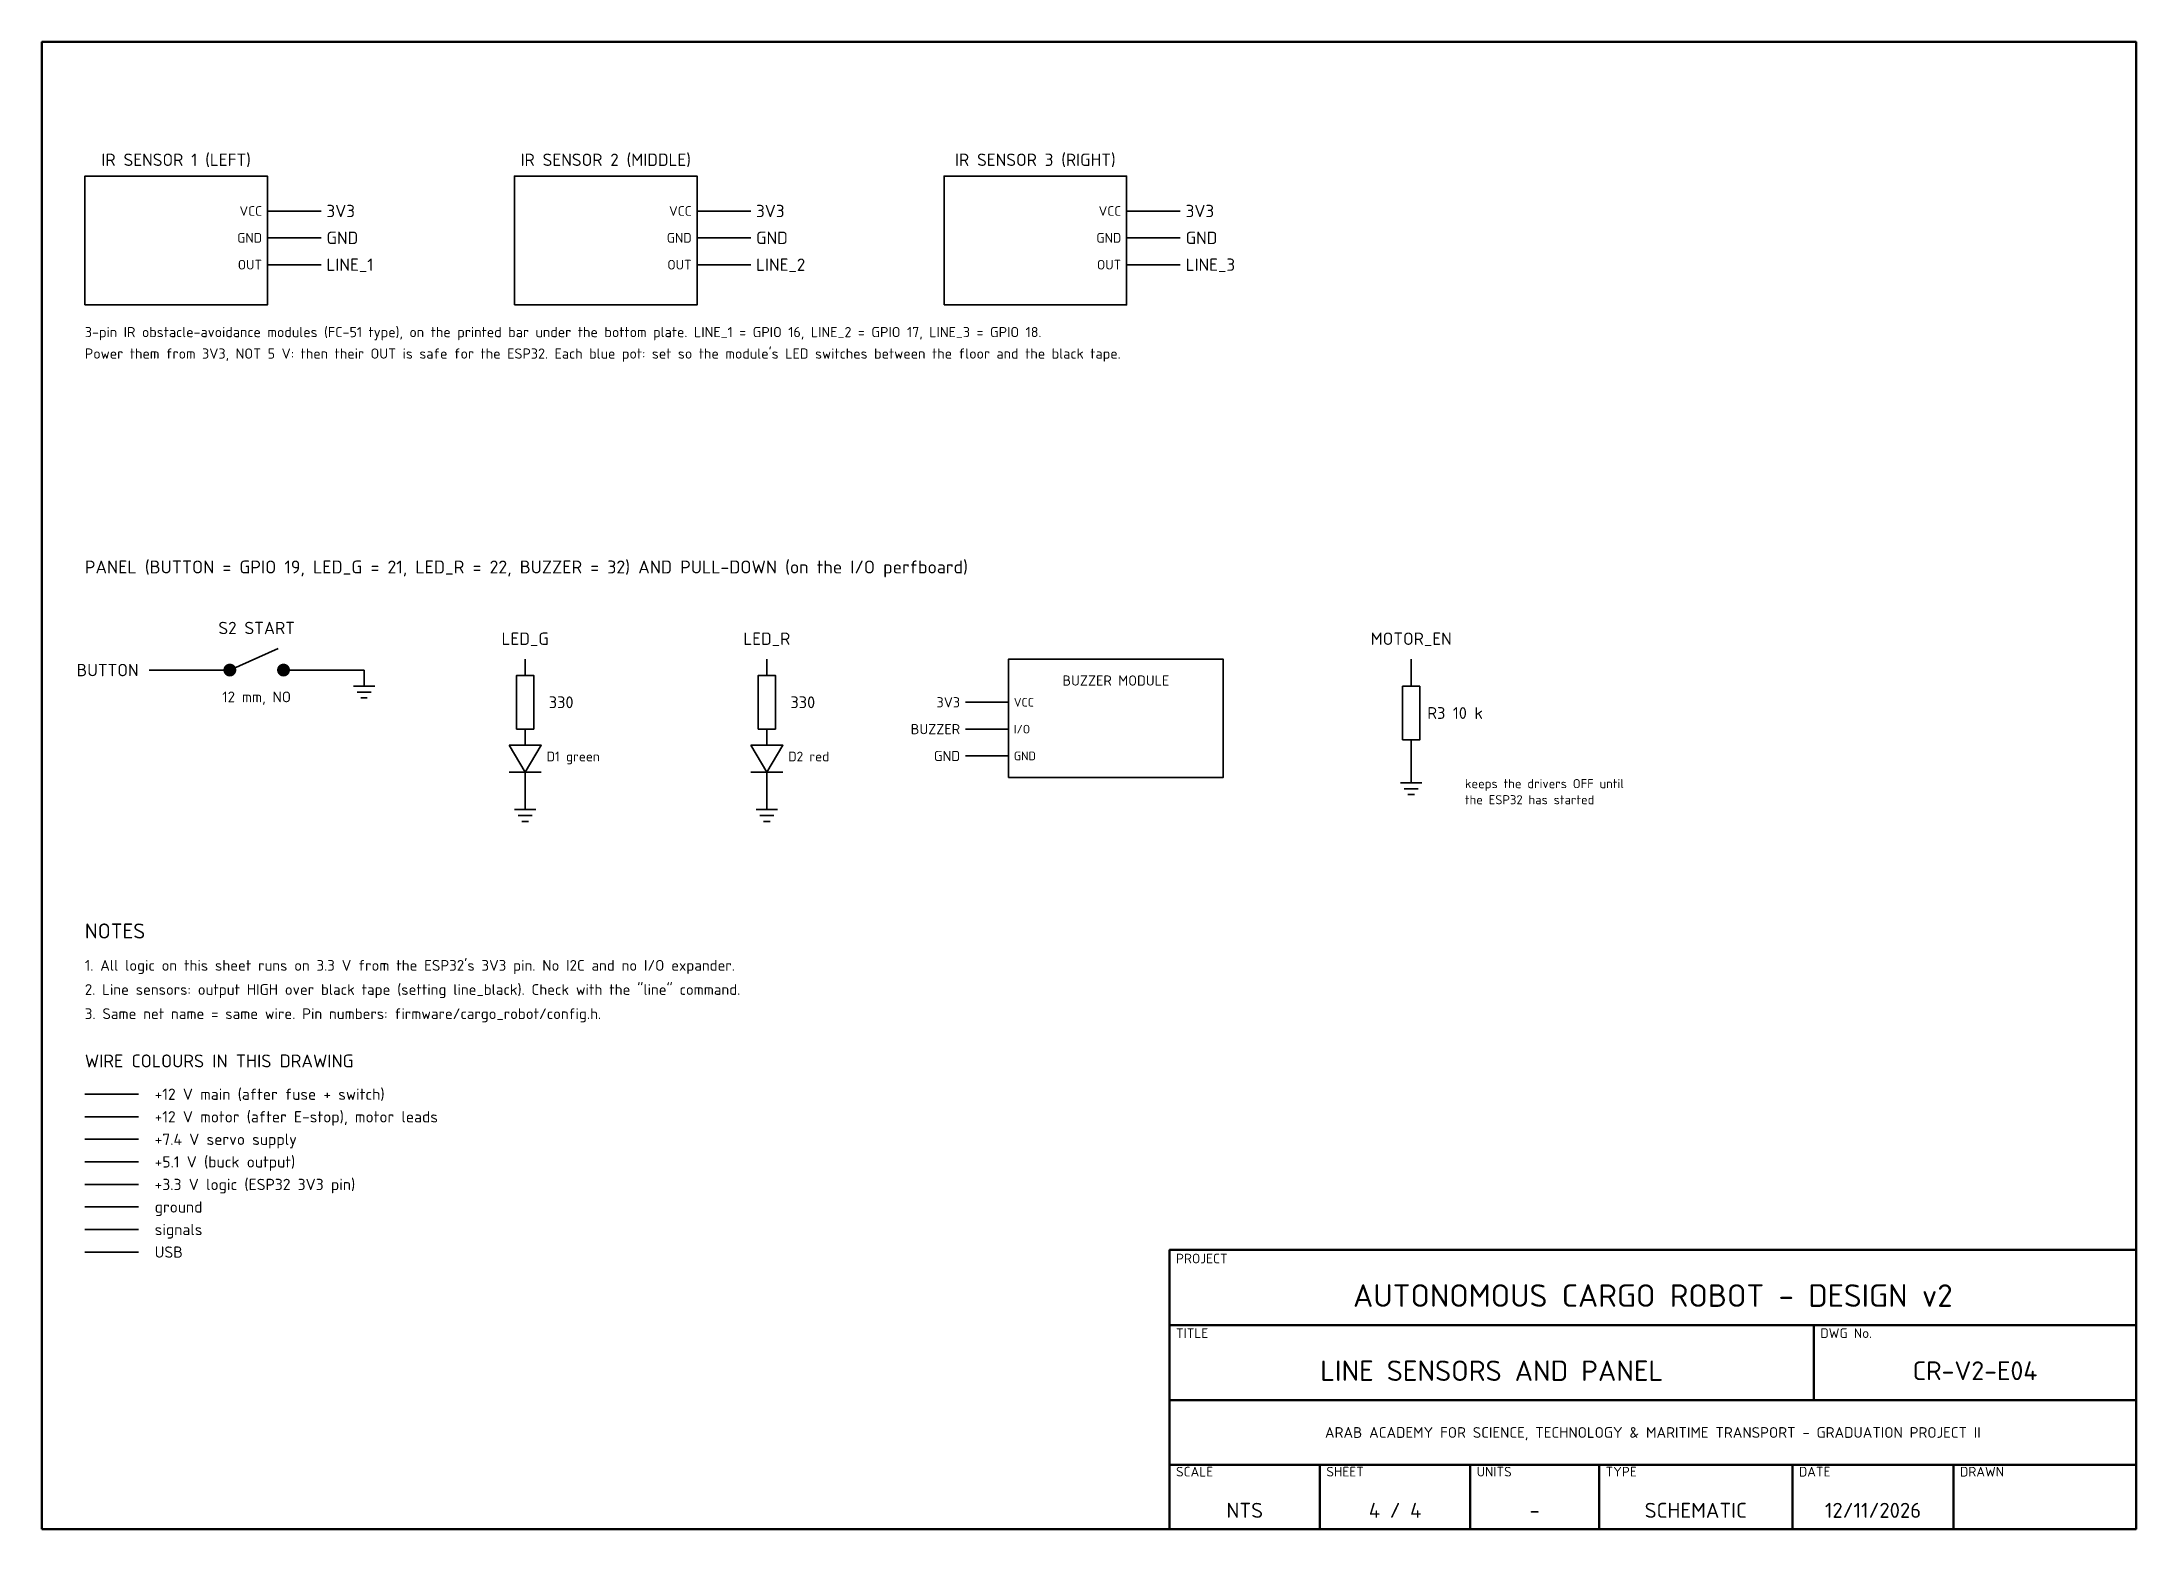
# Paper-space layout 'E04 LINE SENSORS AND PANEL' of a CAD drawing. Header units: millimetres. Extents: x 20 to 410, y 10 to 287.
import ezdxf
from ezdxf.enums import TextEntityAlignment as Align

# ---------------------------------------------------------------- set-up
doc = ezdxf.new("R2010")
doc.units = ezdxf.units.MM
for name, color, linetype, lineweight in [('NET-12V', 1, 'Continuous', 35), ('NET-12V-MOTOR', 6, 'Continuous', 35), ('NET-3V3', 40, 'Continuous', 35), ('NET-5V', 30, 'Continuous', 35), ('NET-7V4', 150, 'Continuous', 35), ('NET-GND', 8, 'Continuous', 35), ('NET-SIGNAL', 5, 'Continuous', 35), ('NET-USB', 3, 'Continuous', 35), ('SYMBOLS', 7, 'Continuous', 35), ('TEXT', 7, 'Continuous', 18), ('TITLEBLOCK', 7, 'Continuous', 50)]:
    doc.layers.add(name, color=color, linetype=linetype, lineweight=lineweight)
doc.styles.add('ISO', font='isocpeur.ttf')

psp = doc.layouts.new('E04 LINE SENSORS AND PANEL')

# ---------------------------------------------------------------- linework, layer by layer
at = {"layer": 'NET-12V'}
psp.add_lwpolyline([(28, 91), (38, 91)], dxfattribs=at)
at = {"layer": 'NET-12V-MOTOR'}
psp.add_lwpolyline([(28, 86.8), (38, 86.8)], dxfattribs=at)
at = {"layer": 'NET-3V3'}
for points in [[(62, 255.5), (72, 255.5)], [(142, 255.5), (152, 255.5)], [(222, 255.5), (232, 255.5)], [(200, 164), (192, 164)], [(28, 74.2), (38, 74.2)]]:
    psp.add_lwpolyline(points, dxfattribs=at)
at = {"layer": 'NET-5V'}
psp.add_lwpolyline([(28, 78.4), (38, 78.4)], dxfattribs=at)
at = {"layer": 'NET-7V4'}
psp.add_lwpolyline([(28, 82.6), (38, 82.6)], dxfattribs=at)
at = {"layer": 'NET-GND'}
for points in [[(62, 250.5), (72, 250.5)], [(142, 250.5), (152, 250.5)], [(222, 250.5), (232, 250.5)], [(275, 172), (275, 167)], [(80, 170), (80, 167)], [(78, 167), (82, 167)], [(78.7, 165.9), (81.3, 165.9)], [(79.4, 164.8), (80.6, 164.8)], [(275, 157), (275, 152)], [(200, 154), (192, 154)], [(110, 151), (110, 147)], [(155, 151), (155, 147)], [(273, 149), (277, 149)], [(275, 152), (275, 149)], [(110, 147), (110, 144)], [(155, 147), (155, 144)], [(273.7, 147.9), (276.3, 147.9)], [(274.4, 146.8), (275.6, 146.8)], [(108, 144), (112, 144)], [(108.7, 142.9), (111.3, 142.9)], [(109.4, 141.8), (110.6, 141.8)], [(153, 144), (157, 144)], [(153.7, 142.9), (156.3, 142.9)], [(154.4, 141.8), (155.6, 141.8)], [(28, 70), (38, 70)]]:
    psp.add_lwpolyline(points, dxfattribs=at)
at = {"layer": 'NET-SIGNAL'}
for points in [[(62, 245.5), (72, 245.5)], [(142, 245.5), (152, 245.5)], [(222, 245.5), (232, 245.5)], [(110, 172), (110, 169)], [(155, 172), (155, 169)], [(40, 170), (55, 170)], [(65, 170), (80, 170)], [(110, 159), (110, 156)], [(155, 159), (155, 156)], [(200, 159), (192, 159)], [(28, 65.8), (38, 65.8)]]:
    psp.add_lwpolyline(points, dxfattribs=at)
at = {"layer": 'NET-USB'}
psp.add_lwpolyline([(28, 61.6), (38, 61.6)], dxfattribs=at)
at = {"layer": 'SYMBOLS'}
for points in [[(28, 238), (62, 238), (62, 262), (28, 262)], [(108, 238), (142, 238), (142, 262), (108, 262)], [(188, 238), (222, 238), (222, 262), (188, 262)], [(200, 150), (240, 150), (240, 172), (200, 172)], [(108.4, 159), (111.6, 159), (111.6, 169), (108.4, 169)], [(153.4, 159), (156.6, 159), (156.6, 169), (153.4, 169)], [(273.4, 157), (276.6, 157), (276.6, 167), (273.4, 167)]]:
    psp.add_lwpolyline(points, close=True, dxfattribs=at)
for points in [[(55, 170), (64, 174)], [(107, 151), (113, 151)], [(152, 151), (158, 151)]]:
    psp.add_lwpolyline(points, dxfattribs=at)
at = {"layer": 'SYMBOLS', "const_width": 1.2}
for points in [[(54.4, 170, 1), (55.6, 170, 1)], [(64.4, 170, 1), (65.6, 170, 1)]]:
    psp.add_lwpolyline(points, format="xyb", close=True, dxfattribs=at)
at = {"layer": 'SYMBOLS', "color": 3}
psp.add_lwpolyline([(107, 156), (113, 156), (110, 151), (107, 156)], dxfattribs=at)
at = {"layer": 'SYMBOLS', "color": 1}
psp.add_lwpolyline([(152, 156), (158, 156), (155, 151), (152, 156)], dxfattribs=at)
at = {"layer": 'TITLEBLOCK'}
for points in [[(20, 10), (410, 10), (410, 287), (20, 287)], [(230, 10), (410, 10), (410, 62), (230, 62)]]:
    psp.add_lwpolyline(points, close=True, dxfattribs=at)
for points in [[(230, 48), (410, 48)], [(350, 34), (350, 48)], [(230, 34), (410, 34)], [(230, 22), (410, 22)], [(258, 10), (258, 22)], [(286, 10), (286, 22)], [(310, 10), (310, 22)], [(346, 10), (346, 22)], [(376, 10), (376, 22)]]:
    psp.add_lwpolyline(points, dxfattribs=at)

# ---------------------------------------------------------------- texts
at = {"layer": 'NET-3V3', "style": 'ISO'}
for p in [(73, 255.5), (153, 255.5), (233, 255.5)]:
    psp.add_text('3V3', height=2.3, dxfattribs=at).set_placement(p, align=Align.MIDDLE_LEFT)
psp.add_text('3V3', height=1.9, dxfattribs=at).set_placement((191, 164), align=Align.MIDDLE_RIGHT)
at = {"layer": 'NET-GND', "style": 'ISO'}
for p in [(73, 250.5), (153, 250.5), (233, 250.5)]:
    psp.add_text('GND', height=2.3, dxfattribs=at).set_placement(p, align=Align.MIDDLE_LEFT)
psp.add_text('GND', height=1.9, dxfattribs=at).set_placement((191, 154), align=Align.MIDDLE_RIGHT)
at = {"layer": 'NET-SIGNAL', "style": 'ISO'}
for s, p in [('LINE_1', (73, 245.5)), ('LINE_2', (153, 245.5)), ('LINE_3', (233, 245.5))]:
    psp.add_text(s, height=2.3, dxfattribs=at).set_placement(p, align=Align.MIDDLE_LEFT)
for s, p in [('LED_G', (110, 174)), ('LED_R', (155, 174)), ('MOTOR_EN', (275, 174))]:
    psp.add_text(s, height=2.3, dxfattribs=at).set_placement(p, align=Align.BOTTOM_CENTER)
for s, height, p in [('BUTTON', 2.3, (38, 170)), ('BUZZER', 1.9, (191, 159))]:
    psp.add_text(s, height=height, dxfattribs=at).set_placement(p, align=Align.MIDDLE_RIGHT)
at = {"layer": 'TEXT', "style": 'ISO'}
for s, p in [('IR SENSOR 1 (LEFT)', (45, 263.2)), ('IR SENSOR 2 (MIDDLE)', (125, 263.2)), ('IR SENSOR 3 (RIGHT)', (205, 263.2)), ('S2 START', (60, 176))]:
    psp.add_text(s, height=2.3, dxfattribs=at).set_placement(p, align=Align.BOTTOM_CENTER)
for s, p in [('VCC', (61, 255.5)), ('VCC', (141, 255.5)), ('VCC', (221, 255.5)), ('GND', (61, 250.5)), ('GND', (141, 250.5)), ('GND', (221, 250.5)), ('OUT', (61, 245.5)), ('OUT', (141, 245.5)), ('OUT', (221, 245.5))]:
    psp.add_text(s, height=1.8, dxfattribs=at).set_placement(p, align=Align.MIDDLE_RIGHT)
for s, height, p in [('3-pin IR obstacle-avoidance modules (FC-51 type), on the printed bar under the bottom plate. LINE_1 = GPIO 16, LINE_2 = GPIO 17, LINE_3 = GPIO 18.', 1.9, (28, 232)), ("Power them from 3V3, NOT 5 V: then their OUT is safe for the ESP32. Each blue pot: set so the module's LED switches between the floor and the black tape.", 1.9, (28, 228)), ('PANEL (BUTTON = GPIO 19, LED_G = 21, LED_R = 22, BUZZER = 32) AND PULL-DOWN (on the I/O perfboard)', 2.4, (28, 188)), ('D1 green', 1.8, (114, 153)), ('D2 red', 1.8, (159, 153)), ('keeps the drivers OFF until', 1.7, (285, 148)), ('the ESP32 has started', 1.7, (285, 145)), ('NOTES', 2.8, (28, 120)), ("1. All logic on this sheet runs on 3.3 V from the ESP32's 3V3 pin. No I2C and no I/O expander.", 2, (28, 114)), ('2. Line sensors: output HIGH over black tape (setting line_black). Check with the "line" command.', 2, (28, 109.5)), ('3. Same net name = same wire. Pin numbers: firmware/cargo_robot/config.h.', 2, (28, 105)), ('WIRE COLOURS IN THIS DRAWING', 2.4, (28, 96)), ('PROJECT', 1.8, (231.2, 59.5)), ('TITLE', 1.8, (231.2, 45.6)), ('DWG No.', 1.8, (351.2, 45.6)), ('SCALE', 1.8, (231.2, 19.8)), ('SHEET', 1.8, (259.2, 19.8)), ('UNITS', 1.8, (287.2, 19.8)), ('TYPE', 1.8, (311.2, 19.8)), ('DATE', 1.8, (347.2, 19.8)), ('DRAWN', 1.8, (377.2, 19.8))]:
    psp.add_text(s, height=height, dxfattribs=at).set_placement(p)
for s, height, p in [('BUZZER MODULE', 1.9, (220, 169)), ('12 mm, NO', 2, (60, 166))]:
    psp.add_text(s, height=height, dxfattribs=at).set_placement(p, align=Align.TOP_CENTER)
for s, height, p in [(' 330', 2.2, (113, 164)), (' 330', 2.2, (158, 164)), ('VCC', 1.6, (201, 164)), ('R3 10 k', 2.2, (278, 162)), ('I/O', 1.6, (201, 159)), ('GND', 1.6, (201, 154)), ('+12 V main (after fuse + switch)', 2.1, (41, 91)), ('+12 V motor (after E-stop), motor leads', 2.1, (41, 86.8)), ('+7.4 V servo supply', 2.1, (41, 82.6)), ('+5.1 V (buck output)', 2.1, (41, 78.4)), ('+3.3 V logic (ESP32 3V3 pin)', 2.1, (41, 74.2)), ('ground', 2.1, (41, 70)), ('signals', 2.1, (41, 65.8)), ('USB', 2.1, (41, 61.6))]:
    psp.add_text(s, height=height, dxfattribs=at).set_placement(p, align=Align.MIDDLE_LEFT)
for s, height, p in [('AUTONOMOUS CARGO ROBOT - DESIGN v2', 4.2, (320, 53.5)), ('LINE SENSORS AND PANEL', 3.8, (290, 39.5)), ('CR-V2-E04', 3.5, (380, 39.5)), ('ARAB ACADEMY FOR SCIENCE, TECHNOLOGY & MARITIME TRANSPORT - GRADUATION PROJECT II', 2, (320, 28)), ('NTS', 2.8, (244, 13.5)), ('4 / 4', 2.8, (272, 13.5)), ('-', 2.8, (298, 13.5)), ('SCHEMATIC', 2.8, (328, 13.5)), ('12/11/2026', 2.8, (361, 13.5))]:
    psp.add_text(s, height=height, dxfattribs=at).set_placement(p, align=Align.MIDDLE_CENTER)

doc.saveas('drawing.dxf')
